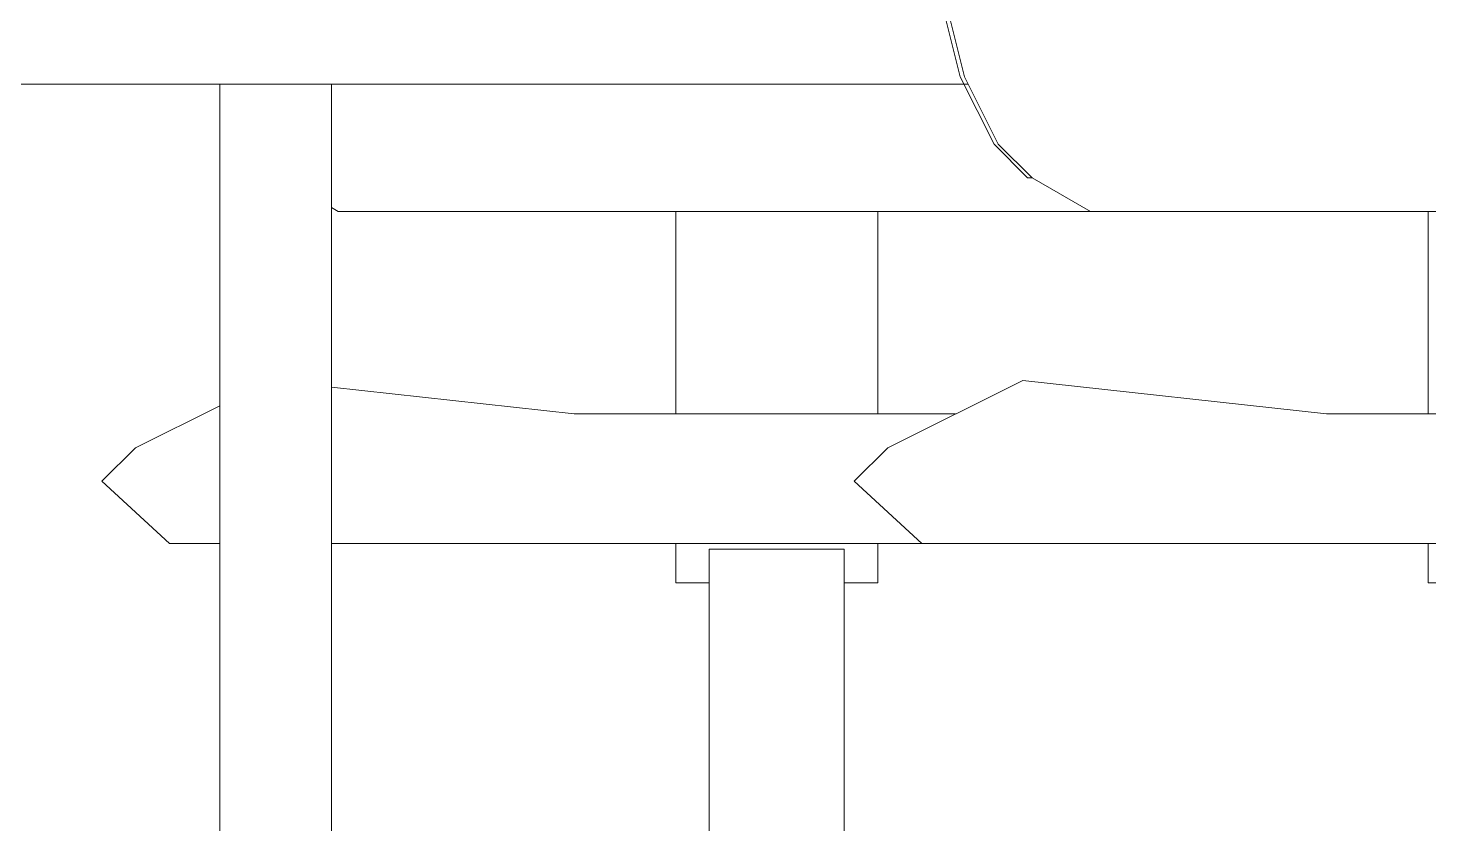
# Model space of a CAD drawing. Extents: x 65572 to 72871, y 30718 to 33858.
# Drawn here: x 66344.03 to 66369.12, y 33430.34 to 33444.59 of the extents above; entities that cross this region are included whole.
import ezdxf

# ---------------------------------------------------------------- set-up
doc = ezdxf.new("R2010")
doc.units = 0
doc.header["$LTSCALE"] = 0.5
doc.header["$MEASUREMENT"] = 0
doc.layers.get('0').update_dxf_attribs({"color": 20, "linetype": 'CONTINUOUS'})
doc.layers.add('Layout', color=154, linetype='CONTINUOUS', lineweight=5)

# ---------------------------------------------------------------- blocks, each defined once
blk = doc.blocks.new('12fstg01')
at = {"color": 0, "linetype": 'ByBlock'}
for p, q in [((-0.22682, 0.62118), (-0.21409, 0.57035)), ((-0.22516, 0.62118), (-0.21257, 0.57035)), ((-0.20136, 0.54498), (-0.21409, 0.57035)), ((-0.21257, 0.57035), (-0.19983, 0.54498)), ((-0.20136, 0.54498), (-0.18876, 0.53225)), ((-0.19983, 0.54498), (-0.1871, 0.53225)), ((-0.18876, 0.53225), (-0.1871, 0.53225)), ((-0.1871, 0.53225), (-0.1651, 0.51961)), ((-0.1651, 0.51961), (0.1651, 0.51961)), ((-0.03806, 0.4434), (-0.03806, 0.51961)), ((-0.24135, 0.43067), (-0.19056, 0.45604)), ((-0.19056, 0.45604), (-0.07625, 0.4434)), ((-0.07625, 0.4434), (0.07611, 0.4434)), ((-0.25408, 0.41812), (-0.24135, 0.43067)), ((-0.22862, 0.39469), (-0.25408, 0.41812)), ((0.22862, 0.39469), (-0.22862, 0.39469)), ((-0.03806, 0.37983), (-0.03806, 0.39469)), ((-0.02546, 0.37983), (-0.03806, 0.37983))]:
    blk.add_line(p, q, dxfattribs=at)

msp = doc.modelspace()

# ---------------------------------------------------------------- linework, layer by layer
at = {"layer": 'Layout', "linetype": 'ByBlock'}
for p, q in [((66347.461193, 33418.562349), (66347.461193, 33443.590031)), ((66349.461203, 33418.562349), (66349.461203, 33443.590031)), ((66349.461203, 33441.377142), (66349.583115, 33441.307112)), ((66349.583115, 33441.307112), (66363.056255, 33441.307112)), ((66355.62864, 33437.680676), (66355.62864, 33441.307112)), ((66359.250686, 33441.307112), (66359.250686, 33437.680676)), ((66349.461203, 33438.16165), (66353.811031, 33437.680676)), ((66345.954484, 33437.074806), (66347.461193, 33437.827477)), ((66353.811031, 33437.680676), (66360.640464, 33437.680676)), ((66345.348614, 33436.477717), (66345.954484, 33437.074806)), ((66346.560353, 33435.362566), (66345.348614, 33436.477717)), ((66347.461193, 33435.362566), (66346.560353, 33435.362566)), ((66368.318973, 33435.362566), (66349.461203, 33435.362566)), ((66355.62864, 33434.655718), (66355.62864, 33435.362566)), ((66356.227924, 33428.008715), (66356.227924, 33435.261588)), ((66356.227924, 33435.261588), (66358.644816, 33435.261588)), ((66358.644816, 33435.261588), (66358.644816, 33428.008715)), ((66359.250686, 33435.362566), (66359.250686, 33434.655718)), ((66356.227924, 33434.655718), (66355.62864, 33434.655718)), ((66359.250686, 33434.655718), (66358.644816, 33434.655718))]:
    msp.add_line(p, q, dxfattribs=at)
msp.add_lwpolyline([(66360.863544, 33443.590031), (66340.661527, 33443.590031)], dxfattribs=at)

# ---------------------------------------------------------------- block references
at = {"layer": 'Layout', "linetype": 'ByBlock', "xscale": 47.58705652932135, "yscale": 47.58705652932135, "zscale": 47.58705652932135}
msp.add_blockref('12fstg01', (66370.912803, 33416.58061), dxfattribs=at)

doc.saveas('drawing.dxf')
